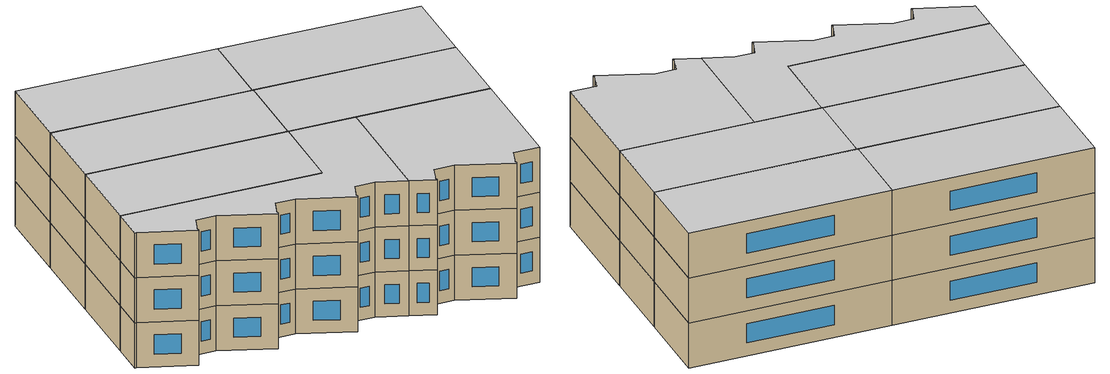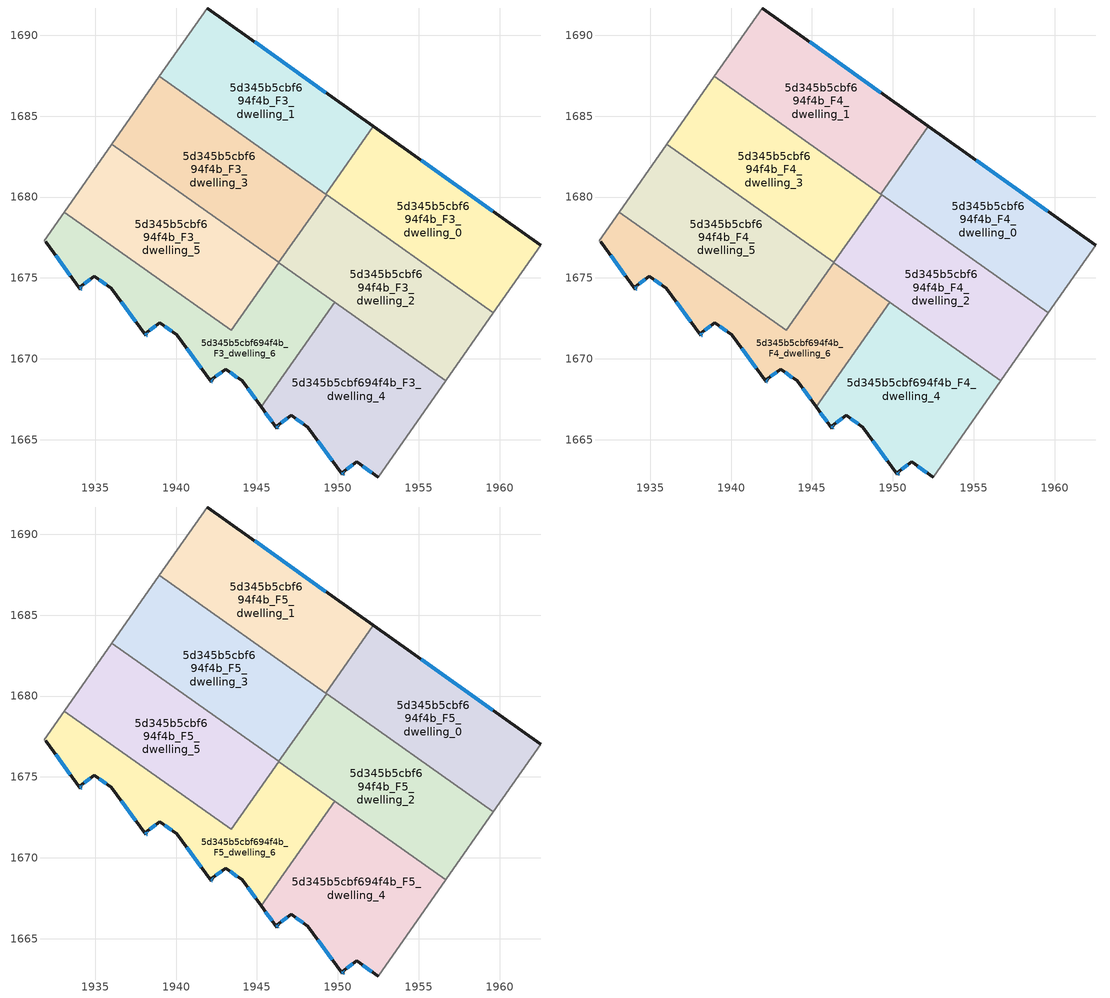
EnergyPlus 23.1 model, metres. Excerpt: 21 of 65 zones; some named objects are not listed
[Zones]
5d345b5cbf694f4b_F3_dwelling_0
 floor to 5d345b5cbf694f4b_F2_dwelling_0 (EU_floor_Construction): 1962.53,1677.01 1959.62,1672.85 1949.24,1680.19 1952.2,1684.37 z9
 wall outside (EU_wall_Construction): 1962.53,1677.01 1952.2,1684.37 z9:12
 wall to 5d345b5cbf694f4b_F3_dwelling_1 (EU_wall_Construction): 1952.2,1684.37 1949.24,1680.19 z9:12
 wall adiabatic (EU_wall_Construction): 1959.62,1672.85 1962.53,1677.01 z9:12
 wall to 5d345b5cbf694f4b_F3_dwelling_2 (EU_wall_Construction): 1949.3,1680.14 1959.62,1672.85 z9:12
 wall to 5d345b5cbf694f4b_F3_dwelling_3 (EU_wall_Construction): 1949.24,1680.19 1949.3,1680.14 z9:12
 window (EU_Window_Construction): 1959.58,1679.11 1955.15,1682.27 z9.86:11.14
5d345b5cbf694f4b_F3_dwelling_1
 floor to 5d345b5cbf694f4b_F2_dwelling_1 (EU_floor_Construction): 1952.2,1684.37 1949.24,1680.19 1938.97,1687.45 1941.93,1691.68 z9
 wall outside (EU_wall_Construction): 1952.2,1684.37 1941.93,1691.68 z9:12
 wall adiabatic (EU_wall_Construction): 1941.93,1691.68 1938.97,1687.45 z9:12
 wall to 5d345b5cbf694f4b_F3_dwelling_3 (EU_wall_Construction): 1938.97,1687.45 1949.24,1680.19 z9:12
 window (EU_Window_Construction): 1949.26,1686.46 1944.86,1689.59 z9.86:11.14
5d345b5cbf694f4b_F3_dwelling_2
 floor to 5d345b5cbf694f4b_F2_dwelling_2 (EU_floor_Construction): 1959.62,1672.85 1956.67,1668.65 1946.34,1675.96 1949.3,1680.14 z9
 wall to 5d345b5cbf694f4b_F3_dwelling_3 (EU_wall_Construction): 1949.3,1680.14 1946.34,1675.96 z9:12
 wall adiabatic (EU_wall_Construction): 1956.67,1668.65 1959.62,1672.85 z9:12
 wall to 5d345b5cbf694f4b_F3_dwelling_4 (EU_wall_Construction): 1949.82,1673.5 1956.67,1668.65 z9:12
 wall to 5d345b5cbf694f4b_F3_dwelling_6 (EU_wall_Construction): 1946.36,1675.95 1949.82,1673.5 z9:12
 wall to 5d345b5cbf694f4b_F3_dwelling_5 (EU_wall_Construction): 1946.34,1675.96 1946.36,1675.95 z9:12
5d345b5cbf694f4b_F3_dwelling_3
 floor to 5d345b5cbf694f4b_F2_dwelling_3 (EU_floor_Construction): 1949.3,1680.14 1946.34,1675.96 1936.03,1683.25 1938.97,1687.45 z9
 wall adiabatic (EU_wall_Construction): 1938.97,1687.45 1936.03,1683.25 z9:12
 wall to 5d345b5cbf694f4b_F3_dwelling_5 (EU_wall_Construction): 1936.03,1683.25 1946.34,1675.96 z9:12
5d345b5cbf694f4b_F3_dwelling_4
 floor to 5d345b5cbf694f4b_F2_dwelling_4 (EU_floor_Construction): 1956.67,1668.65 1952.49,1662.7 1951.16,1663.64 1950.29,1663 1950.35,1662.91 1950.27,1662.86 1948.14,1665.77 1947.11,1666.5 1946.24,1665.86 1946.3,1665.78 1946.22,1665.72 1945.25,1667.05 1949.82,1673.5 z9
 wall outside (EU_wall_Construction): 1945.25,1667.05 1946.22,1665.72 1946.3,1665.78 1946.24,1665.86 1947.11,1666.5 1948.14,1665.77 1950.27,1662.86 1950.35,1662.91 1950.29,1663 1951.16,1663.64 1952.49,1662.7 z9:12
 wall to 5d345b5cbf694f4b_F3_dwelling_6 (EU_wall_Construction): 1949.82,1673.5 1945.25,1667.05 z9:12
 wall adiabatic (EU_wall_Construction): 1952.49,1662.7 1956.67,1668.65 z9:12
 window (EU_Window_Construction): 1950.29,1662.87 1950.33,1662.9 / 1948.75,1664.94 1949.66,1663.69 / 1947.4,1666.29 1947.85,1665.98 / 1946.49,1666.04 1946.86,1666.32 / 1946.28,1665.8 1946.26,1665.84 / 1946.24,1665.74 1946.28,1665.76 / 1945.53,1666.67 1945.94,1666.1 / 1951.54,1663.37 1952.11,1662.97 / 1950.54,1663.18 1950.91,1663.46 / 1950.33,1662.94 1950.31,1662.97 z9.86:11.14
5d345b5cbf694f4b_F3_dwelling_5
 floor to 5d345b5cbf694f4b_F2_dwelling_5 (EU_floor_Construction): 1946.36,1675.95 1943.4,1671.76 1933.09,1679.05 1936.03,1683.25 z9
 wall to 5d345b5cbf694f4b_F3_dwelling_6 (EU_wall_Construction): 1933.09,1679.05 1943.4,1671.76 1946.36,1675.95 z9:12
 wall adiabatic (EU_wall_Construction): 1936.03,1683.25 1933.09,1679.05 z9:12
5d345b5cbf694f4b_F3_dwelling_6
 floor to 5d345b5cbf694f4b_F2_dwelling_6 (EU_floor_Construction): 1946.36,1675.95 1949.82,1673.5 1945.25,1667.05 1944.09,1668.63 1943.06,1669.37 1942.19,1668.72 1942.25,1668.64 1942.17,1668.58 1940.04,1671.5 1939.01,1672.23 1938.14,1671.59 1938.2,1671.51 1938.12,1671.45 1935.99,1674.36 1934.96,1675.1 1934.09,1674.45 1934.15,1674.37 1934.07,1674.31 1931.94,1677.23 1931.86,1677.29 1933.09,1679.05 1943.4,1671.76 z9
 wall outside (EU_wall_Construction): 1931.94,1677.23 1934.07,1674.31 1934.15,1674.37 1934.09,1674.45 1934.96,1675.1 1935.99,1674.36 1938.12,1671.45 1938.2,1671.51 1938.14,1671.59 1939.01,1672.23 1940.04,1671.5 1942.17,1668.58 1942.25,1668.64 1942.19,1668.72 1943.06,1669.37 1944.09,1668.63 1945.25,1667.05 z9:12
 wall adiabatic (EU_wall_Construction): 1933.09,1679.05 1931.86,1677.29 1931.94,1677.23 z9:12
 window (EU_Window_Construction): 1942.44,1668.91 1942.81,1669.18 / 1942.23,1668.67 1942.21,1668.7 / 1942.19,1668.6 1942.23,1668.63 / 1940.65,1670.67 1941.56,1669.42 / 1939.3,1672.02 1939.75,1671.71 / 1938.39,1671.77 1938.76,1672.05 / 1938.18,1671.53 1938.16,1671.57 / 1938.14,1671.47 1938.18,1671.49 / 1936.6,1673.53 1937.51,1672.28 / 1935.25,1674.89 1935.7,1674.57 / 1934.34,1674.64 1934.71,1674.91 / 1934.13,1674.4 1934.11,1674.43 / 1934.09,1674.33 1934.13,1674.36 / 1932.55,1676.4 1933.46,1675.15 / 1944.42,1668.18 1944.92,1667.5 / 1943.35,1669.16 1943.8,1668.84 z9.86:11.14
5d345b5cbf694f4b_F4_dwelling_0
 floor to 5d345b5cbf694f4b_F3_dwelling_0 (EU_floor_Construction): 1962.53,1677.01 1959.62,1672.85 1949.24,1680.19 1952.2,1684.37 z12
 wall outside (EU_wall_Construction): 1962.53,1677.01 1952.2,1684.37 z12:15
 wall to 5d345b5cbf694f4b_F4_dwelling_1 (EU_wall_Construction): 1952.2,1684.37 1949.24,1680.19 z12:15
 wall adiabatic (EU_wall_Construction): 1959.62,1672.85 1962.53,1677.01 z12:15
 wall to 5d345b5cbf694f4b_F4_dwelling_2 (EU_wall_Construction): 1949.3,1680.14 1959.62,1672.85 z12:15
 wall to 5d345b5cbf694f4b_F4_dwelling_3 (EU_wall_Construction): 1949.24,1680.19 1949.3,1680.14 z12:15
 window (EU_Window_Construction): 1959.58,1679.11 1955.15,1682.27 z12.86:14.14
5d345b5cbf694f4b_F4_dwelling_1
 floor to 5d345b5cbf694f4b_F3_dwelling_1 (EU_floor_Construction): 1952.2,1684.37 1949.24,1680.19 1938.97,1687.45 1941.93,1691.68 z12
 wall outside (EU_wall_Construction): 1952.2,1684.37 1941.93,1691.68 z12:15
 wall adiabatic (EU_wall_Construction): 1941.93,1691.68 1938.97,1687.45 z12:15
 wall to 5d345b5cbf694f4b_F4_dwelling_3 (EU_wall_Construction): 1938.97,1687.45 1949.24,1680.19 z12:15
 window (EU_Window_Construction): 1949.26,1686.46 1944.86,1689.59 z12.86:14.14
5d345b5cbf694f4b_F4_dwelling_2
 floor to 5d345b5cbf694f4b_F3_dwelling_2 (EU_floor_Construction): 1959.62,1672.85 1956.67,1668.65 1946.34,1675.96 1949.3,1680.14 z12
 wall to 5d345b5cbf694f4b_F4_dwelling_3 (EU_wall_Construction): 1949.3,1680.14 1946.34,1675.96 z12:15
 wall adiabatic (EU_wall_Construction): 1956.67,1668.65 1959.62,1672.85 z12:15
 wall to 5d345b5cbf694f4b_F4_dwelling_4 (EU_wall_Construction): 1949.82,1673.5 1956.67,1668.65 z12:15
 wall to 5d345b5cbf694f4b_F4_dwelling_6 (EU_wall_Construction): 1946.36,1675.95 1949.82,1673.5 z12:15
 wall to 5d345b5cbf694f4b_F4_dwelling_5 (EU_wall_Construction): 1946.34,1675.96 1946.36,1675.95 z12:15
5d345b5cbf694f4b_F4_dwelling_3
 floor to 5d345b5cbf694f4b_F3_dwelling_3 (EU_floor_Construction): 1949.3,1680.14 1946.34,1675.96 1936.03,1683.25 1938.97,1687.45 z12
 wall adiabatic (EU_wall_Construction): 1938.97,1687.45 1936.03,1683.25 z12:15
 wall to 5d345b5cbf694f4b_F4_dwelling_5 (EU_wall_Construction): 1936.03,1683.25 1946.34,1675.96 z12:15
5d345b5cbf694f4b_F4_dwelling_4
 floor to 5d345b5cbf694f4b_F3_dwelling_4 (EU_floor_Construction): 1956.67,1668.65 1952.49,1662.7 1951.16,1663.64 1950.29,1663 1950.35,1662.91 1950.27,1662.86 1948.14,1665.77 1947.11,1666.5 1946.24,1665.86 1946.3,1665.78 1946.22,1665.72 1945.25,1667.05 1949.82,1673.5 z12
 wall outside (EU_wall_Construction): 1945.25,1667.05 1946.22,1665.72 1946.3,1665.78 1946.24,1665.86 1947.11,1666.5 1948.14,1665.77 1950.27,1662.86 1950.35,1662.91 1950.29,1663 1951.16,1663.64 1952.49,1662.7 z12:15
 wall to 5d345b5cbf694f4b_F4_dwelling_6 (EU_wall_Construction): 1949.82,1673.5 1945.25,1667.05 z12:15
 wall adiabatic (EU_wall_Construction): 1952.49,1662.7 1956.67,1668.65 z12:15
 window (EU_Window_Construction): 1950.29,1662.87 1950.33,1662.9 / 1948.75,1664.94 1949.66,1663.69 / 1947.4,1666.29 1947.85,1665.98 / 1946.49,1666.04 1946.86,1666.32 / 1946.28,1665.8 1946.26,1665.84 / 1946.24,1665.74 1946.28,1665.76 / 1945.53,1666.67 1945.94,1666.1 / 1951.54,1663.37 1952.11,1662.97 / 1950.54,1663.18 1950.91,1663.46 / 1950.33,1662.94 1950.31,1662.97 z12.86:14.14
5d345b5cbf694f4b_F4_dwelling_5
 floor to 5d345b5cbf694f4b_F3_dwelling_5 (EU_floor_Construction): 1946.36,1675.95 1943.4,1671.76 1933.09,1679.05 1936.03,1683.25 z12
 wall to 5d345b5cbf694f4b_F4_dwelling_6 (EU_wall_Construction): 1933.09,1679.05 1943.4,1671.76 1946.36,1675.95 z12:15
 wall adiabatic (EU_wall_Construction): 1936.03,1683.25 1933.09,1679.05 z12:15
5d345b5cbf694f4b_F4_dwelling_6
 floor to 5d345b5cbf694f4b_F3_dwelling_6 (EU_floor_Construction): 1946.36,1675.95 1949.82,1673.5 1945.25,1667.05 1944.09,1668.63 1943.06,1669.37 1942.19,1668.72 1942.25,1668.64 1942.17,1668.58 1940.04,1671.5 1939.01,1672.23 1938.14,1671.59 1938.2,1671.51 1938.12,1671.45 1935.99,1674.36 1934.96,1675.1 1934.09,1674.45 1934.15,1674.37 1934.07,1674.31 1931.94,1677.23 1931.86,1677.29 1933.09,1679.05 1943.4,1671.76 z12
 wall outside (EU_wall_Construction): 1931.94,1677.23 1934.07,1674.31 1934.15,1674.37 1934.09,1674.45 1934.96,1675.1 1935.99,1674.36 1938.12,1671.45 1938.2,1671.51 1938.14,1671.59 1939.01,1672.23 1940.04,1671.5 1942.17,1668.58 1942.25,1668.64 1942.19,1668.72 1943.06,1669.37 1944.09,1668.63 1945.25,1667.05 z12:15
 wall adiabatic (EU_wall_Construction): 1933.09,1679.05 1931.86,1677.29 1931.94,1677.23 z12:15
 window (EU_Window_Construction): 1942.44,1668.91 1942.81,1669.18 / 1942.23,1668.67 1942.21,1668.7 / 1942.19,1668.6 1942.23,1668.63 / 1940.65,1670.67 1941.56,1669.42 / 1939.3,1672.02 1939.75,1671.71 / 1938.39,1671.77 1938.76,1672.05 / 1938.18,1671.53 1938.16,1671.57 / 1938.14,1671.47 1938.18,1671.49 / 1936.6,1673.53 1937.51,1672.28 / 1935.25,1674.89 1935.7,1674.57 / 1934.34,1674.64 1934.71,1674.91 / 1934.13,1674.4 1934.11,1674.43 / 1934.09,1674.33 1934.13,1674.36 / 1932.55,1676.4 1933.46,1675.15 / 1944.42,1668.18 1944.92,1667.5 / 1943.35,1669.16 1943.8,1668.84 z12.86:14.14
5d345b5cbf694f4b_F5_dwelling_0
 floor to 5d345b5cbf694f4b_F4_dwelling_0 (EU_floor_Construction): 1962.53,1677.01 1959.62,1672.85 1949.24,1680.19 1952.2,1684.37 z15
 wall outside (EU_wall_Construction): 1962.53,1677.01 1952.2,1684.37 z15:18
 wall to 5d345b5cbf694f4b_F5_dwelling_1 (EU_wall_Construction): 1952.2,1684.37 1949.24,1680.19 z15:18
 wall adiabatic (EU_wall_Construction): 1959.62,1672.85 1962.53,1677.01 z15:18
 wall to 5d345b5cbf694f4b_F5_dwelling_2 (EU_wall_Construction): 1949.3,1680.14 1959.62,1672.85 z15:18
 wall to 5d345b5cbf694f4b_F5_dwelling_3 (EU_wall_Construction): 1949.24,1680.19 1949.3,1680.14 z15:18
 window (EU_Window_Construction): 1959.58,1679.11 1955.15,1682.27 z15.86:17.14
 ceiling to 5d345b5cbf694f4b_F6_dwelling_0 (EU_floor_Construction): 1959.62,1672.85 1962.53,1677.01 1952.2,1684.37 1949.24,1680.19 z18
5d345b5cbf694f4b_F5_dwelling_1
 floor to 5d345b5cbf694f4b_F4_dwelling_1 (EU_floor_Construction): 1952.2,1684.37 1949.24,1680.19 1938.97,1687.45 1941.93,1691.68 z15
 wall outside (EU_wall_Construction): 1952.2,1684.37 1941.93,1691.68 z15:18
 wall adiabatic (EU_wall_Construction): 1941.93,1691.68 1938.97,1687.45 z15:18
 wall to 5d345b5cbf694f4b_F5_dwelling_3 (EU_wall_Construction): 1938.97,1687.45 1949.24,1680.19 z15:18
 window (EU_Window_Construction): 1949.26,1686.46 1944.86,1689.59 z15.86:17.14
 ceiling to 5d345b5cbf694f4b_F6_dwelling_1 (EU_floor_Construction): 1949.24,1680.19 1952.2,1684.37 1941.93,1691.68 1938.97,1687.45 z18
5d345b5cbf694f4b_F5_dwelling_2
 floor to 5d345b5cbf694f4b_F4_dwelling_2 (EU_floor_Construction): 1959.62,1672.85 1956.67,1668.65 1946.34,1675.96 1949.3,1680.14 z15
 wall to 5d345b5cbf694f4b_F5_dwelling_3 (EU_wall_Construction): 1949.3,1680.14 1946.34,1675.96 z15:18
 wall adiabatic (EU_wall_Construction): 1956.67,1668.65 1959.62,1672.85 z15:18
 wall to 5d345b5cbf694f4b_F5_dwelling_4 (EU_wall_Construction): 1949.82,1673.5 1956.67,1668.65 z15:18
 wall to 5d345b5cbf694f4b_F5_dwelling_6 (EU_wall_Construction): 1946.36,1675.95 1949.82,1673.5 z15:18
 wall to 5d345b5cbf694f4b_F5_dwelling_5 (EU_wall_Construction): 1946.34,1675.96 1946.36,1675.95 z15:18
 ceiling to 5d345b5cbf694f4b_F6_dwelling_2 (EU_floor_Construction): 1956.67,1668.65 1959.62,1672.85 1949.3,1680.14 1946.34,1675.96 z18
5d345b5cbf694f4b_F5_dwelling_3
 floor to 5d345b5cbf694f4b_F4_dwelling_3 (EU_floor_Construction): 1949.3,1680.14 1946.34,1675.96 1936.03,1683.25 1938.97,1687.45 z15
 wall adiabatic (EU_wall_Construction): 1938.97,1687.45 1936.03,1683.25 z15:18
 wall to 5d345b5cbf694f4b_F5_dwelling_5 (EU_wall_Construction): 1936.03,1683.25 1946.34,1675.96 z15:18
 ceiling to 5d345b5cbf694f4b_F6_dwelling_3 (EU_floor_Construction): 1946.34,1675.96 1949.3,1680.14 1938.97,1687.45 1936.03,1683.25 z18
5d345b5cbf694f4b_F5_dwelling_4
 floor to 5d345b5cbf694f4b_F4_dwelling_4 (EU_floor_Construction): 1956.67,1668.65 1952.49,1662.7 1951.16,1663.64 1950.29,1663 1950.35,1662.91 1950.27,1662.86 1948.14,1665.77 1947.11,1666.5 1946.24,1665.86 1946.3,1665.78 1946.22,1665.72 1945.25,1667.05 1949.82,1673.5 z15
 wall outside (EU_wall_Construction): 1945.25,1667.05 1946.22,1665.72 1946.3,1665.78 1946.24,1665.86 1947.11,1666.5 1948.14,1665.77 1950.27,1662.86 1950.35,1662.91 1950.29,1663 1951.16,1663.64 1952.49,1662.7 z15:18
 wall to 5d345b5cbf694f4b_F5_dwelling_6 (EU_wall_Construction): 1949.82,1673.5 1945.25,1667.05 z15:18
 wall adiabatic (EU_wall_Construction): 1952.49,1662.7 1956.67,1668.65 z15:18
 window (EU_Window_Construction): 1950.29,1662.87 1950.33,1662.9 / 1948.75,1664.94 1949.66,1663.69 / 1947.4,1666.29 1947.85,1665.98 / 1946.49,1666.04 1946.86,1666.32 / 1946.28,1665.8 1946.26,1665.84 / 1946.24,1665.74 1946.28,1665.76 / 1945.53,1666.67 1945.94,1666.1 / 1951.54,1663.37 1952.11,1662.97 / 1950.54,1663.18 1950.91,1663.46 / 1950.33,1662.94 1950.31,1662.97 z15.86:17.14
 ceiling to 5d345b5cbf694f4b_F6_dwelling_4 (EU_floor_Construction): 1952.49,1662.7 1956.67,1668.65 1949.82,1673.5 1945.25,1667.05 1946.22,1665.72 1946.3,1665.78 1946.24,1665.86 1947.11,1666.5 1948.14,1665.77 1950.27,1662.86 1950.35,1662.91 1950.29,1663 1951.16,1663.64 z18
5d345b5cbf694f4b_F5_dwelling_5
 floor to 5d345b5cbf694f4b_F4_dwelling_5 (EU_floor_Construction): 1946.36,1675.95 1943.4,1671.76 1933.09,1679.05 1936.03,1683.25 z15
 wall to 5d345b5cbf694f4b_F5_dwelling_6 (EU_wall_Construction): 1933.09,1679.05 1943.4,1671.76 1946.36,1675.95 z15:18
 wall adiabatic (EU_wall_Construction): 1936.03,1683.25 1933.09,1679.05 z15:18
 ceiling to 5d345b5cbf694f4b_F6_dwelling_5 (EU_floor_Construction): 1943.4,1671.76 1946.36,1675.95 1936.03,1683.25 1933.09,1679.05 z18
5d345b5cbf694f4b_F5_dwelling_6
 floor to 5d345b5cbf694f4b_F4_dwelling_6 (EU_floor_Construction): 1946.36,1675.95 1949.82,1673.5 1945.25,1667.05 1944.09,1668.63 1943.06,1669.37 1942.19,1668.72 1942.25,1668.64 1942.17,1668.58 1940.04,1671.5 1939.01,1672.23 1938.14,1671.59 1938.2,1671.51 1938.12,1671.45 1935.99,1674.36 1934.96,1675.1 1934.09,1674.45 1934.15,1674.37 1934.07,1674.31 1931.94,1677.23 1931.86,1677.29 1933.09,1679.05 1943.4,1671.76 z15
 wall outside (EU_wall_Construction): 1931.94,1677.23 1934.07,1674.31 1934.15,1674.37 1934.09,1674.45 1934.96,1675.1 1935.99,1674.36 1938.12,1671.45 1938.2,1671.51 1938.14,1671.59 1939.01,1672.23 1940.04,1671.5 1942.17,1668.58 1942.25,1668.64 1942.19,1668.72 1943.06,1669.37 1944.09,1668.63 1945.25,1667.05 z15:18
 wall adiabatic (EU_wall_Construction): 1933.09,1679.05 1931.86,1677.29 1931.94,1677.23 z15:18
 window (EU_Window_Construction): 1942.44,1668.91 1942.81,1669.18 / 1942.23,1668.67 1942.21,1668.7 / 1942.19,1668.6 1942.23,1668.63 / 1940.65,1670.67 1941.56,1669.42 / 1939.3,1672.02 1939.75,1671.71 / 1938.39,1671.77 1938.76,1672.05 / 1938.18,1671.53 1938.16,1671.57 / 1938.14,1671.47 1938.18,1671.49 / 1936.6,1673.53 1937.51,1672.28 / 1935.25,1674.89 1935.7,1674.57 / 1934.34,1674.64 1934.71,1674.91 / 1934.13,1674.4 1934.11,1674.43 / 1934.09,1674.33 1934.13,1674.36 / 1932.55,1676.4 1933.46,1675.15 / 1944.42,1668.18 1944.92,1667.5 / 1943.35,1669.16 1943.8,1668.84 z15.86:17.14
 ceiling to 5d345b5cbf694f4b_F6_dwelling_6 (EU_floor_Construction): 1945.25,1667.05 1949.82,1673.5 1946.36,1675.95 1943.4,1671.76 1933.09,1679.05 1931.86,1677.29 1931.94,1677.23 1934.07,1674.31 1934.15,1674.37 1934.09,1674.45 1934.96,1675.1 1935.99,1674.36 1938.12,1671.45 1938.2,1671.51 1938.14,1671.59 1939.01,1672.23 1940.04,1671.5 1942.17,1668.58 1942.25,1668.64 1942.19,1668.72 1943.06,1669.37 1944.09,1668.63 z18
[Building]
EU S2 Campaign: North Axis=0; Terrain=City; Solar Distribution=FullExterior
[Site:Location]
Helsinki-Vantaa.AP: Latitude=60.317; Longitude=24.963; Time Zone=2; Elevation=54.6
[SizingPeriod:WeatherFileDays]
AnnualSizingPeriod: Begin Month=1; Begin Day of Month=1; End Month=12; End Day of Month=31; Day of Week for Start Day=Monday; Use Weather File Daylight Saving Period=No; Use Weather File Rain and Snow Indicators=No
[MATERIAL]
EU_InternalMass_Material: Roughness=MediumRough; Thickness=0.1; Conductivity=1; Density=1800; Specific Heat=900; Thermal Absorptance=0.9; Solar Absorptance=0.7; Visible Absorptance=0.7
[MATERIAL:NOMASS] Roughness=MediumRough; Thermal Absorptance=0.9; Solar Absorptance=0.7; Visible Absorptance=0.7
Name | Thermal Resistance
EU_wall_NoMass | 5.91765
EU_floor_NoMass | 6.2875
[WINDOWMATERIAL:SIMPLEGLAZINGSYSTEM]
EU_Window_SimpleGlazing: UFactor=0.994035; Solar Heat Gain Coefficient=0.7; Visible Transmittance=0.7
[CONSTRUCTION]
EU_wall_Construction: EU_wall_NoMass
EU_floor_Construction: EU_floor_NoMass
EU_Window_Construction: EU_Window_SimpleGlazing
EU_InternalMass_Construction: EU_InternalMass_Material
[ZONE] Type=1; Multiplier=1; Ceiling Height=autocalculate; Floor Area=autocalculate; Part of Total Floor Area=Yes
Name | Volume
5d345b5cbf694f4b_F3_dwelling_0; 5d345b5cbf694f4b_F4_dwelling_0; 5d345b5cbf694f4b_F5_dwelling_0 | 194.369
5d345b5cbf694f4b_F3_dwelling_1; 5d345b5cbf694f4b_F4_dwelling_1; 5d345b5cbf694f4b_F5_dwelling_1 | 194.375
5d345b5cbf694f4b_F3_dwelling_2; 5d345b5cbf694f4b_F4_dwelling_2; 5d345b5cbf694f4b_F5_dwelling_2 | 194.376
5d345b5cbf694f4b_F3_dwelling_3; 5d345b5cbf694f4b_F4_dwelling_3; 5d345b5cbf694f4b_F5_dwelling_3 | 194.366
5d345b5cbf694f4b_F3_dwelling_4; 5d345b5cbf694f4b_F4_dwelling_4; 5d345b5cbf694f4b_F5_dwelling_4 | 194.38
5d345b5cbf694f4b_F3_dwelling_5; 5d345b5cbf694f4b_F4_dwelling_5; 5d345b5cbf694f4b_F5_dwelling_5 | 194.379
5d345b5cbf694f4b_F3_dwelling_6; 5d345b5cbf694f4b_F4_dwelling_6; 5d345b5cbf694f4b_F5_dwelling_6 | 194.371
[INTERNALMASS] Construction=EU_InternalMass_Construction
Name | Zone or ZoneList | Surface Area
5d345b5cbf694f4b_F3_dwelling_0_EU_InternalMass | 5d345b5cbf694f4b_F3_dwelling_0 | 64.7883
5d345b5cbf694f4b_F3_dwelling_1_EU_InternalMass | 5d345b5cbf694f4b_F3_dwelling_1 | 64.791
5d345b5cbf694f4b_F3_dwelling_2_EU_InternalMass | 5d345b5cbf694f4b_F3_dwelling_2 | 64.7912
5d345b5cbf694f4b_F3_dwelling_3_EU_InternalMass | 5d345b5cbf694f4b_F3_dwelling_3 | 64.7876
5d345b5cbf694f4b_F3_dwelling_4_EU_InternalMass | 5d345b5cbf694f4b_F3_dwelling_4 | 64.7935
5d345b5cbf694f4b_F3_dwelling_5_EU_InternalMass | 5d345b5cbf694f4b_F3_dwelling_5 | 64.7917
5d345b5cbf694f4b_F3_dwelling_6_EU_InternalMass | 5d345b5cbf694f4b_F3_dwelling_6 | 64.79
5d345b5cbf694f4b_F4_dwelling_0_EU_InternalMass | 5d345b5cbf694f4b_F4_dwelling_0 | 64.7883
5d345b5cbf694f4b_F4_dwelling_1_EU_InternalMass | 5d345b5cbf694f4b_F4_dwelling_1 | 64.791
5d345b5cbf694f4b_F4_dwelling_2_EU_InternalMass | 5d345b5cbf694f4b_F4_dwelling_2 | 64.7912
5d345b5cbf694f4b_F4_dwelling_3_EU_InternalMass | 5d345b5cbf694f4b_F4_dwelling_3 | 64.7876
5d345b5cbf694f4b_F4_dwelling_4_EU_InternalMass | 5d345b5cbf694f4b_F4_dwelling_4 | 64.7935
5d345b5cbf694f4b_F4_dwelling_5_EU_InternalMass | 5d345b5cbf694f4b_F4_dwelling_5 | 64.7917
5d345b5cbf694f4b_F4_dwelling_6_EU_InternalMass | 5d345b5cbf694f4b_F4_dwelling_6 | 64.79
5d345b5cbf694f4b_F5_dwelling_0_EU_InternalMass | 5d345b5cbf694f4b_F5_dwelling_0 | 64.7883
5d345b5cbf694f4b_F5_dwelling_1_EU_InternalMass | 5d345b5cbf694f4b_F5_dwelling_1 | 64.791
5d345b5cbf694f4b_F5_dwelling_2_EU_InternalMass | 5d345b5cbf694f4b_F5_dwelling_2 | 64.7912
5d345b5cbf694f4b_F5_dwelling_3_EU_InternalMass | 5d345b5cbf694f4b_F5_dwelling_3 | 64.7876
5d345b5cbf694f4b_F5_dwelling_4_EU_InternalMass | 5d345b5cbf694f4b_F5_dwelling_4 | 64.7935
5d345b5cbf694f4b_F5_dwelling_5_EU_InternalMass | 5d345b5cbf694f4b_F5_dwelling_5 | 64.7917
5d345b5cbf694f4b_F5_dwelling_6_EU_InternalMass | 5d345b5cbf694f4b_F5_dwelling_6 | 64.79
[OTHEREQUIPMENT] Fuel Type=Electricity; Design Level Calculation Method=Watts/Area; Power per Zone Floor Area=1; Fraction Latent=0; Fraction Radiant=0; Fraction Lost=0; Carbon Dioxide Generation Rate=0; EndUse Subcategory=EU_Step8_InternalGains
Name | Zone or ZoneList or Space or SpaceList | Schedule
EU_Step8_InternalGain_5d345b5cbf694f4b_F3_dwelling_0_f000 | 5d345b5cbf694f4b_F3_dwelling_0 | EU_Step8_GainSchedule_5d345b5cbf694f4b_F3_dwelling_0_f000
EU_Step8_InternalGain_5d345b5cbf694f4b_F3_dwelling_1_f000 | 5d345b5cbf694f4b_F3_dwelling_1 | EU_Step8_GainSchedule_5d345b5cbf694f4b_F3_dwelling_1_f000
EU_Step8_InternalGain_5d345b5cbf694f4b_F3_dwelling_2_f000 | 5d345b5cbf694f4b_F3_dwelling_2 | EU_Step8_GainSchedule_5d345b5cbf694f4b_F3_dwelling_2_f000
EU_Step8_InternalGain_5d345b5cbf694f4b_F3_dwelling_3_f000 | 5d345b5cbf694f4b_F3_dwelling_3 | EU_Step8_GainSchedule_5d345b5cbf694f4b_F3_dwelling_3_f000
EU_Step8_InternalGain_5d345b5cbf694f4b_F3_dwelling_4_f000 | 5d345b5cbf694f4b_F3_dwelling_4 | EU_Step8_GainSchedule_5d345b5cbf694f4b_F3_dwelling_4_f000
EU_Step8_InternalGain_5d345b5cbf694f4b_F3_dwelling_5_f000 | 5d345b5cbf694f4b_F3_dwelling_5 | EU_Step8_GainSchedule_5d345b5cbf694f4b_F3_dwelling_5_f000
EU_Step8_InternalGain_5d345b5cbf694f4b_F3_dwelling_6_f000 | 5d345b5cbf694f4b_F3_dwelling_6 | EU_Step8_GainSchedule_5d345b5cbf694f4b_F3_dwelling_6_f000
EU_Step8_InternalGain_5d345b5cbf694f4b_F4_dwelling_0_f000 | 5d345b5cbf694f4b_F4_dwelling_0 | EU_Step8_GainSchedule_5d345b5cbf694f4b_F4_dwelling_0_f000
EU_Step8_InternalGain_5d345b5cbf694f4b_F4_dwelling_1_f000 | 5d345b5cbf694f4b_F4_dwelling_1 | EU_Step8_GainSchedule_5d345b5cbf694f4b_F4_dwelling_1_f000
EU_Step8_InternalGain_5d345b5cbf694f4b_F4_dwelling_2_f000 | 5d345b5cbf694f4b_F4_dwelling_2 | EU_Step8_GainSchedule_5d345b5cbf694f4b_F4_dwelling_2_f000
EU_Step8_InternalGain_5d345b5cbf694f4b_F4_dwelling_3_f000 | 5d345b5cbf694f4b_F4_dwelling_3 | EU_Step8_GainSchedule_5d345b5cbf694f4b_F4_dwelling_3_f000
EU_Step8_InternalGain_5d345b5cbf694f4b_F4_dwelling_4_f000 | 5d345b5cbf694f4b_F4_dwelling_4 | EU_Step8_GainSchedule_5d345b5cbf694f4b_F4_dwelling_4_f000
EU_Step8_InternalGain_5d345b5cbf694f4b_F4_dwelling_5_f000 | 5d345b5cbf694f4b_F4_dwelling_5 | EU_Step8_GainSchedule_5d345b5cbf694f4b_F4_dwelling_5_f000
EU_Step8_InternalGain_5d345b5cbf694f4b_F4_dwelling_6_f000 | 5d345b5cbf694f4b_F4_dwelling_6 | EU_Step8_GainSchedule_5d345b5cbf694f4b_F4_dwelling_6_f000
EU_Step8_InternalGain_5d345b5cbf694f4b_F5_dwelling_0_f000 | 5d345b5cbf694f4b_F5_dwelling_0 | EU_Step8_GainSchedule_5d345b5cbf694f4b_F5_dwelling_0_f000
EU_Step8_InternalGain_5d345b5cbf694f4b_F5_dwelling_1_f000 | 5d345b5cbf694f4b_F5_dwelling_1 | EU_Step8_GainSchedule_5d345b5cbf694f4b_F5_dwelling_1_f000
EU_Step8_InternalGain_5d345b5cbf694f4b_F5_dwelling_2_f000 | 5d345b5cbf694f4b_F5_dwelling_2 | EU_Step8_GainSchedule_5d345b5cbf694f4b_F5_dwelling_2_f000
EU_Step8_InternalGain_5d345b5cbf694f4b_F5_dwelling_3_f000 | 5d345b5cbf694f4b_F5_dwelling_3 | EU_Step8_GainSchedule_5d345b5cbf694f4b_F5_dwelling_3_f000
EU_Step8_InternalGain_5d345b5cbf694f4b_F5_dwelling_4_f000 | 5d345b5cbf694f4b_F5_dwelling_4 | EU_Step8_GainSchedule_5d345b5cbf694f4b_F5_dwelling_4_f000
EU_Step8_InternalGain_5d345b5cbf694f4b_F5_dwelling_5_f000 | 5d345b5cbf694f4b_F5_dwelling_5 | EU_Step8_GainSchedule_5d345b5cbf694f4b_F5_dwelling_5_f000
EU_Step8_InternalGain_5d345b5cbf694f4b_F5_dwelling_6_f000 | 5d345b5cbf694f4b_F5_dwelling_6 | EU_Step8_GainSchedule_5d345b5cbf694f4b_F5_dwelling_6_f000
[ZONEVENTILATION:DESIGNFLOWRATE] Schedule=EU_AlwaysOn; Design Flow Rate Calculation Method=AirChanges/Hour; Air Changes per Hour=0.596421; Ventilation Type=Natural; Fan Pressure Rise=0; Fan Total Efficiency=1; Constant Term Coefficient=1; Temperature Term Coefficient=0; Velocity Term Coefficient=0; Velocity Squared Term Coefficient=0; Minimum Indoor Temperature=-100; Maximum Indoor Temperature=100; Delta Temperature=-100; Minimum Outdoor Temperature=-100; Maximum Outdoor Temperature=100; Maximum Wind Speed=40
Name | Zone or ZoneList or Space or SpaceList
EU_ConstantAir_5d345b5cbf694f4b_F3_dwelling_0 | 5d345b5cbf694f4b_F3_dwelling_0
EU_ConstantAir_5d345b5cbf694f4b_F3_dwelling_1 | 5d345b5cbf694f4b_F3_dwelling_1
EU_ConstantAir_5d345b5cbf694f4b_F3_dwelling_2 | 5d345b5cbf694f4b_F3_dwelling_2
EU_ConstantAir_5d345b5cbf694f4b_F3_dwelling_3 | 5d345b5cbf694f4b_F3_dwelling_3
EU_ConstantAir_5d345b5cbf694f4b_F3_dwelling_4 | 5d345b5cbf694f4b_F3_dwelling_4
EU_ConstantAir_5d345b5cbf694f4b_F3_dwelling_5 | 5d345b5cbf694f4b_F3_dwelling_5
EU_ConstantAir_5d345b5cbf694f4b_F3_dwelling_6 | 5d345b5cbf694f4b_F3_dwelling_6
EU_ConstantAir_5d345b5cbf694f4b_F4_dwelling_0 | 5d345b5cbf694f4b_F4_dwelling_0
EU_ConstantAir_5d345b5cbf694f4b_F4_dwelling_1 | 5d345b5cbf694f4b_F4_dwelling_1
EU_ConstantAir_5d345b5cbf694f4b_F4_dwelling_2 | 5d345b5cbf694f4b_F4_dwelling_2
EU_ConstantAir_5d345b5cbf694f4b_F4_dwelling_3 | 5d345b5cbf694f4b_F4_dwelling_3
EU_ConstantAir_5d345b5cbf694f4b_F4_dwelling_4 | 5d345b5cbf694f4b_F4_dwelling_4
EU_ConstantAir_5d345b5cbf694f4b_F4_dwelling_5 | 5d345b5cbf694f4b_F4_dwelling_5
EU_ConstantAir_5d345b5cbf694f4b_F4_dwelling_6 | 5d345b5cbf694f4b_F4_dwelling_6
EU_ConstantAir_5d345b5cbf694f4b_F5_dwelling_0 | 5d345b5cbf694f4b_F5_dwelling_0
EU_ConstantAir_5d345b5cbf694f4b_F5_dwelling_1 | 5d345b5cbf694f4b_F5_dwelling_1
EU_ConstantAir_5d345b5cbf694f4b_F5_dwelling_2 | 5d345b5cbf694f4b_F5_dwelling_2
EU_ConstantAir_5d345b5cbf694f4b_F5_dwelling_3 | 5d345b5cbf694f4b_F5_dwelling_3
EU_ConstantAir_5d345b5cbf694f4b_F5_dwelling_4 | 5d345b5cbf694f4b_F5_dwelling_4
EU_ConstantAir_5d345b5cbf694f4b_F5_dwelling_5 | 5d345b5cbf694f4b_F5_dwelling_5
EU_ConstantAir_5d345b5cbf694f4b_F5_dwelling_6 | 5d345b5cbf694f4b_F5_dwelling_6
[HVACTEMPLATE:ZONE:IDEALLOADSAIRSYSTEM] System Availability Schedule=EU_AlwaysOn; Maximum Heating Supply Air Temperature=50; Minimum Cooling Supply Air Temperature=13; Maximum Heating Supply Air Humidity Ratio=0.0156; Minimum Cooling Supply Air Humidity Ratio=0.0077; Heating Limit=NoLimit; Cooling Limit=NoLimit; Heating Availability Schedule=EU_AlwaysOn; Cooling Availability Schedule=EU_CoolingOff; Dehumidification Control Type=ConstantSensibleHeatRatio; Cooling Sensible Heat Ratio=0.7; Dehumidification Setpoint=60; Humidification Control Type=None; Humidification Setpoint=30; Outdoor Air Method=None; Outdoor Air Flow Rate per Person=0.00944; Outdoor Air Flow Rate per Zone Floor Area=0; Outdoor Air Flow Rate per Zone=0; Demand Controlled Ventilation Type=None; Outdoor Air Economizer Type=NoEconomizer; Heat Recovery Type=None; Sensible Heat Recovery Effectiveness=0.7; Latent Heat Recovery Effectiveness=0.65
Name | Template Thermostat
5d345b5cbf694f4b_F3_dwelling_0 | EU_HeatOnly_5d345b5cbf694f4b_F3_dwelling_0
5d345b5cbf694f4b_F3_dwelling_1 | EU_HeatOnly_5d345b5cbf694f4b_F3_dwelling_1
5d345b5cbf694f4b_F3_dwelling_2 | EU_HeatOnly_5d345b5cbf694f4b_F3_dwelling_2
5d345b5cbf694f4b_F3_dwelling_3 | EU_HeatOnly_5d345b5cbf694f4b_F3_dwelling_3
5d345b5cbf694f4b_F3_dwelling_4 | EU_HeatOnly_5d345b5cbf694f4b_F3_dwelling_4
5d345b5cbf694f4b_F3_dwelling_5 | EU_HeatOnly_5d345b5cbf694f4b_F3_dwelling_5
5d345b5cbf694f4b_F3_dwelling_6 | EU_HeatOnly_5d345b5cbf694f4b_F3_dwelling_6
5d345b5cbf694f4b_F4_dwelling_0 | EU_HeatOnly_5d345b5cbf694f4b_F4_dwelling_0
5d345b5cbf694f4b_F4_dwelling_1 | EU_HeatOnly_5d345b5cbf694f4b_F4_dwelling_1
5d345b5cbf694f4b_F4_dwelling_2 | EU_HeatOnly_5d345b5cbf694f4b_F4_dwelling_2
5d345b5cbf694f4b_F4_dwelling_3 | EU_HeatOnly_5d345b5cbf694f4b_F4_dwelling_3
5d345b5cbf694f4b_F4_dwelling_4 | EU_HeatOnly_5d345b5cbf694f4b_F4_dwelling_4
5d345b5cbf694f4b_F4_dwelling_5 | EU_HeatOnly_5d345b5cbf694f4b_F4_dwelling_5
5d345b5cbf694f4b_F4_dwelling_6 | EU_HeatOnly_5d345b5cbf694f4b_F4_dwelling_6
5d345b5cbf694f4b_F5_dwelling_0 | EU_HeatOnly_5d345b5cbf694f4b_F5_dwelling_0
5d345b5cbf694f4b_F5_dwelling_1 | EU_HeatOnly_5d345b5cbf694f4b_F5_dwelling_1
5d345b5cbf694f4b_F5_dwelling_2 | EU_HeatOnly_5d345b5cbf694f4b_F5_dwelling_2
5d345b5cbf694f4b_F5_dwelling_3 | EU_HeatOnly_5d345b5cbf694f4b_F5_dwelling_3
5d345b5cbf694f4b_F5_dwelling_4 | EU_HeatOnly_5d345b5cbf694f4b_F5_dwelling_4
5d345b5cbf694f4b_F5_dwelling_5 | EU_HeatOnly_5d345b5cbf694f4b_F5_dwelling_5
5d345b5cbf694f4b_F5_dwelling_6 | EU_HeatOnly_5d345b5cbf694f4b_F5_dwelling_6
[SIZING:ZONE] Zone Cooling Design Supply Air Temperature Input Method=SupplyAirTemperature; Zone Cooling Design Supply Air Temperature=13; Zone Heating Design Supply Air Temperature Input Method=SupplyAirTemperature; Zone Heating Design Supply Air Temperature=50; Zone Cooling Design Supply Air Humidity Ratio=0.008; Zone Heating Design Supply Air Humidity Ratio=0.008; Cooling Design Air Flow Method=DesignDay; Cooling Design Air Flow Rate=0; Cooling Minimum Air Flow per Zone Floor Area=0.000762; Cooling Minimum Air Flow=0; Cooling Minimum Air Flow Fraction=0.2; Heating Design Air Flow Method=DesignDay; Heating Design Air Flow Rate=0; Heating Maximum Air Flow per Zone Floor Area=0.002032; Heating Maximum Air Flow=0.141576; Heating Maximum Air Flow Fraction=0.3; Account for Dedicated Outdoor Air System=No; Dedicated Outdoor Air System Control Strategy=NeutralSupplyAir; Dedicated Outdoor Air Low Setpoint Temperature for Design=autosize; Dedicated Outdoor Air High Setpoint Temperature for Design=autosize; Zone Load Sizing Method=Sensible Load Only No Latent Load; Zone Latent Cooling Design Supply Air Humidity Ratio Input Method=HumidityRatioDifference; Zone Cooling Design Supply Air Humidity Ratio Difference=0.005; Zone Latent Heating Design Supply Air Humidity Ratio Input Method=HumidityRatioDifference; Zone Humidification Design Supply Air Humidity Ratio Difference=0.005
5d345b5cbf694f4b_F3_dwelling_0; 5d345b5cbf694f4b_F3_dwelling_1; 5d345b5cbf694f4b_F3_dwelling_2; 5d345b5cbf694f4b_F3_dwelling_3; 5d345b5cbf694f4b_F3_dwelling_4; 5d345b5cbf694f4b_F3_dwelling_5; 5d345b5cbf694f4b_F3_dwelling_6; 5d345b5cbf694f4b_F4_dwelling_0; 5d345b5cbf694f4b_F4_dwelling_1; 5d345b5cbf694f4b_F4_dwelling_2; 5d345b5cbf694f4b_F4_dwelling_3; 5d345b5cbf694f4b_F4_dwelling_4; 5d345b5cbf694f4b_F4_dwelling_5; 5d345b5cbf694f4b_F4_dwelling_6; 5d345b5cbf694f4b_F5_dwelling_0; 5d345b5cbf694f4b_F5_dwelling_1; 5d345b5cbf694f4b_F5_dwelling_2; 5d345b5cbf694f4b_F5_dwelling_3; 5d345b5cbf694f4b_F5_dwelling_4; 5d345b5cbf694f4b_F5_dwelling_5; 5d345b5cbf694f4b_F5_dwelling_6
[SCHEDULE:CONSTANT]
Name | Hourly Value
EU_AlwaysOn | 1
EU_CoolingOff | 0
[SCHEDULE:FILE] Column Number=1; Rows to Skip at Top=0; Number of Hours of Data=8760; Column Separator=Comma; Interpolate to Timestep=No; Minutes per Item=60; Adjust Schedule for Daylight Savings=Yes
Name | File
EU_Step8_GainSchedule_5d345b5cbf694f4b_F3_dwelling_0_f000 | ../../schedules/5d345b5cbf694f4b/5d345b5cbf694f4b_F3_dwelling_0_f000_gain.csv
EU_Step8_GainSchedule_5d345b5cbf694f4b_F3_dwelling_1_f000 | ../../schedules/5d345b5cbf694f4b/5d345b5cbf694f4b_F3_dwelling_1_f000_gain.csv
EU_Step8_GainSchedule_5d345b5cbf694f4b_F3_dwelling_2_f000 | ../../schedules/5d345b5cbf694f4b/5d345b5cbf694f4b_F3_dwelling_2_f000_gain.csv
EU_Step8_GainSchedule_5d345b5cbf694f4b_F3_dwelling_3_f000 | ../../schedules/5d345b5cbf694f4b/5d345b5cbf694f4b_F3_dwelling_3_f000_gain.csv
EU_Step8_GainSchedule_5d345b5cbf694f4b_F3_dwelling_4_f000 | ../../schedules/5d345b5cbf694f4b/5d345b5cbf694f4b_F3_dwelling_4_f000_gain.csv
EU_Step8_GainSchedule_5d345b5cbf694f4b_F3_dwelling_5_f000 | ../../schedules/5d345b5cbf694f4b/5d345b5cbf694f4b_F3_dwelling_5_f000_gain.csv
EU_Step8_GainSchedule_5d345b5cbf694f4b_F3_dwelling_6_f000 | ../../schedules/5d345b5cbf694f4b/5d345b5cbf694f4b_F3_dwelling_6_f000_gain.csv
EU_Step8_GainSchedule_5d345b5cbf694f4b_F4_dwelling_0_f000 | ../../schedules/5d345b5cbf694f4b/5d345b5cbf694f4b_F4_dwelling_0_f000_gain.csv
EU_Step8_GainSchedule_5d345b5cbf694f4b_F4_dwelling_1_f000 | ../../schedules/5d345b5cbf694f4b/5d345b5cbf694f4b_F4_dwelling_1_f000_gain.csv
EU_Step8_GainSchedule_5d345b5cbf694f4b_F4_dwelling_2_f000 | ../../schedules/5d345b5cbf694f4b/5d345b5cbf694f4b_F4_dwelling_2_f000_gain.csv
EU_Step8_GainSchedule_5d345b5cbf694f4b_F4_dwelling_3_f000 | ../../schedules/5d345b5cbf694f4b/5d345b5cbf694f4b_F4_dwelling_3_f000_gain.csv
EU_Step8_GainSchedule_5d345b5cbf694f4b_F4_dwelling_4_f000 | ../../schedules/5d345b5cbf694f4b/5d345b5cbf694f4b_F4_dwelling_4_f000_gain.csv
EU_Step8_GainSchedule_5d345b5cbf694f4b_F4_dwelling_5_f000 | ../../schedules/5d345b5cbf694f4b/5d345b5cbf694f4b_F4_dwelling_5_f000_gain.csv
EU_Step8_GainSchedule_5d345b5cbf694f4b_F4_dwelling_6_f000 | ../../schedules/5d345b5cbf694f4b/5d345b5cbf694f4b_F4_dwelling_6_f000_gain.csv
EU_Step8_GainSchedule_5d345b5cbf694f4b_F5_dwelling_0_f000 | ../../schedules/5d345b5cbf694f4b/5d345b5cbf694f4b_F5_dwelling_0_f000_gain.csv
EU_Step8_GainSchedule_5d345b5cbf694f4b_F5_dwelling_1_f000 | ../../schedules/5d345b5cbf694f4b/5d345b5cbf694f4b_F5_dwelling_1_f000_gain.csv
EU_Step8_GainSchedule_5d345b5cbf694f4b_F5_dwelling_2_f000 | ../../schedules/5d345b5cbf694f4b/5d345b5cbf694f4b_F5_dwelling_2_f000_gain.csv
EU_Step8_GainSchedule_5d345b5cbf694f4b_F5_dwelling_3_f000 | ../../schedules/5d345b5cbf694f4b/5d345b5cbf694f4b_F5_dwelling_3_f000_gain.csv
EU_Step8_GainSchedule_5d345b5cbf694f4b_F5_dwelling_4_f000 | ../../schedules/5d345b5cbf694f4b/5d345b5cbf694f4b_F5_dwelling_4_f000_gain.csv
EU_Step8_GainSchedule_5d345b5cbf694f4b_F5_dwelling_5_f000 | ../../schedules/5d345b5cbf694f4b/5d345b5cbf694f4b_F5_dwelling_5_f000_gain.csv
EU_Step8_GainSchedule_5d345b5cbf694f4b_F5_dwelling_6_f000 | ../../schedules/5d345b5cbf694f4b/5d345b5cbf694f4b_F5_dwelling_6_f000_gain.csv
